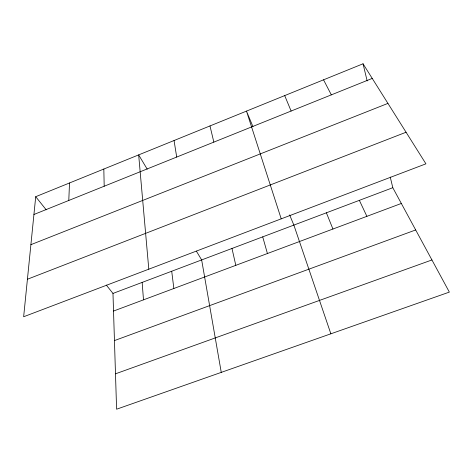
<?xml version="1.0" encoding="UTF-8"?>
<svg xmlns="http://www.w3.org/2000/svg" width="473" height="473" viewBox="0 0 473 473"><rect width="100%" height="100%" fill="white"/><g stroke="black" fill="none" stroke-linecap="round" stroke-linejoin="round"><path stroke-width="0.71" d="M68.786 200.469L69.513 182.974M35.717 196.697L23.65 316.75L425.925 163.835L363.039 63.784L35.717 196.697L46.194 209.817M33.926 214.488L372.239 78.412M30.893 244.677L387.937 103.392M27.422 279.241L406.065 132.239M112.976 293.426L392.803 187.716L449.35 292.107L116.595 409.216L112.976 293.426L106.313 285.083M113.526 311.051L401.329 203.461M114.448 340.584L415.684 229.955M115.489 373.824L431.932 259.961M147.227 169.18L138.666 154.896L148.8 269.172M196.384 251.145L201.652 259.931L221.258 372.381M323.544 79.819L331.331 94.866M359.362 200.351L366.888 216.338M284.699 95.593L291.12 111.043M252.949 126.663L246.48 111.114L281.216 218.839M289.63 214.913L293.863 225.095L330.864 333.808M326.388 212.809L332.933 229.033M262.716 236.861L267.422 253.522M363.039 63.784L367.16 80.942M390.26 177.127L392.803 187.716M209.982 125.936L213.843 142.125M231.983 248.467L235.808 265.341M174.046 140.528L176.707 157.06M171.711 271.242L173.857 288.5M142.154 282.405L143.49 299.852M103.824 169.038L104.19 186.226"/></g></svg>
